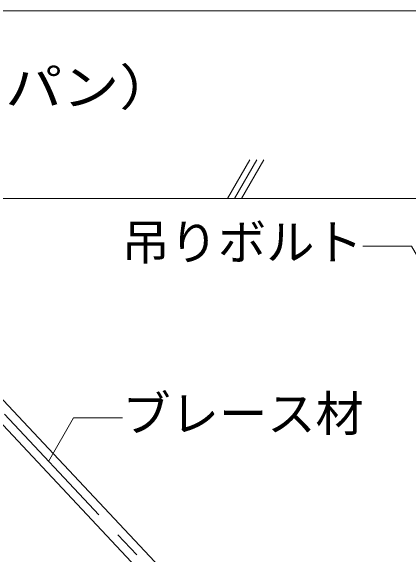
# Model space of a CAD drawing. Units: millimetres, scale not verified. Extents: x -7800 to 7800, y -5387 to 5300.
# Drawn here: x -6638 to -6062, y 431 to 1220 of the extents above; entities that cross this region are included whole.
import ezdxf
from ezdxf.enums import TextEntityAlignment as Align

# ---------------------------------------------------------------- set-up
doc = ezdxf.new("R2010")
doc.units = ezdxf.units.MM
doc.header["$LTSCALE"] = 40
doc.linetypes.add('CHAIN1', pattern=[8, 5, -1, 1, -1])
for name, color, linetype, lineweight in [('7-0_中心線', 4, 'CHAIN1', 9), ('7-4_ブレース・補強材', 4, 'Continuous', 9), ('7-6_文字', 7, 'Continuous', 18), ('7-9_躯体他', 4, 'Continuous', 9), ('F-3_野縁', 3, 'Continuous', 18)]:
    doc.layers.add(name, color=color, linetype=linetype, lineweight=lineweight)
doc.styles.add('ＭＳ ゴシック', font='')
doc.styles.get('ＭＳ ゴシック').set_extended_font_data('MS Gothic')

msp = doc.modelspace()

# ---------------------------------------------------------------- linework, layer by layer
at = {"layer": '7-0_中心線'}
msp.add_line((-6072.26, 22.39), (-6884.41, 886.33), dxfattribs=at)
at = {"layer": '7-4_ブレース・補強材'}
for p, q in [((-6131.37, 67.02), (-6884.9, 868.6)), ((-6097.06, 67.02), (-6830.04, 846.75))]:
    msp.add_line(p, q, dxfattribs=at)
at = {"layer": '7-6_文字'}
for points in [[(-6128.09, 878.28), (-6057.17, 878.28), (-6020.68, 815.08)], [(-6476.48, 629.36), (-6547.4, 629.36), (-6583.9, 566.15)]]:
    msp.add_lwpolyline(points, dxfattribs=at)
at = {"layer": '7-9_躯体他'}
for p, q in [((-6324.1, 947.72), (-6291.65, 1003.93)), ((-6314.1, 947.72), (-6281.65, 1003.93)), ((-6304.1, 947.72), (-6271.65, 1003.93)), ((-7223.98, 947.72), (-4912.47, 947.72))]:
    msp.add_line(p, q, dxfattribs=at)
at = {"layer": 'F-3_野縁'}
msp.add_line((-7640, 1220), (-2090, 1220), dxfattribs=at)

# ---------------------------------------------------------------- texts
at = {"layer": '7-6_文字', "style": 'ＭＳ ゴシック', "width": 1.15}
msp.add_text('・斜め部材\u3000Ｖ字（２スパン）', height=52.79, dxfattribs=at).set_placement((-7557.51, 1067), align=Align.BOTTOM_LEFT)
at = {"layer": '7-6_文字', "style": 'ＭＳ ゴシック'}
for s, p in [('吊りボルト', (-6478.09, 843.28)), ('ブレース材', (-6476.48, 594.36))]:
    msp.add_text(s, height=51.32, dxfattribs=at).set_placement(p, align=Align.BOTTOM_LEFT)

doc.saveas('drawing.dxf')
